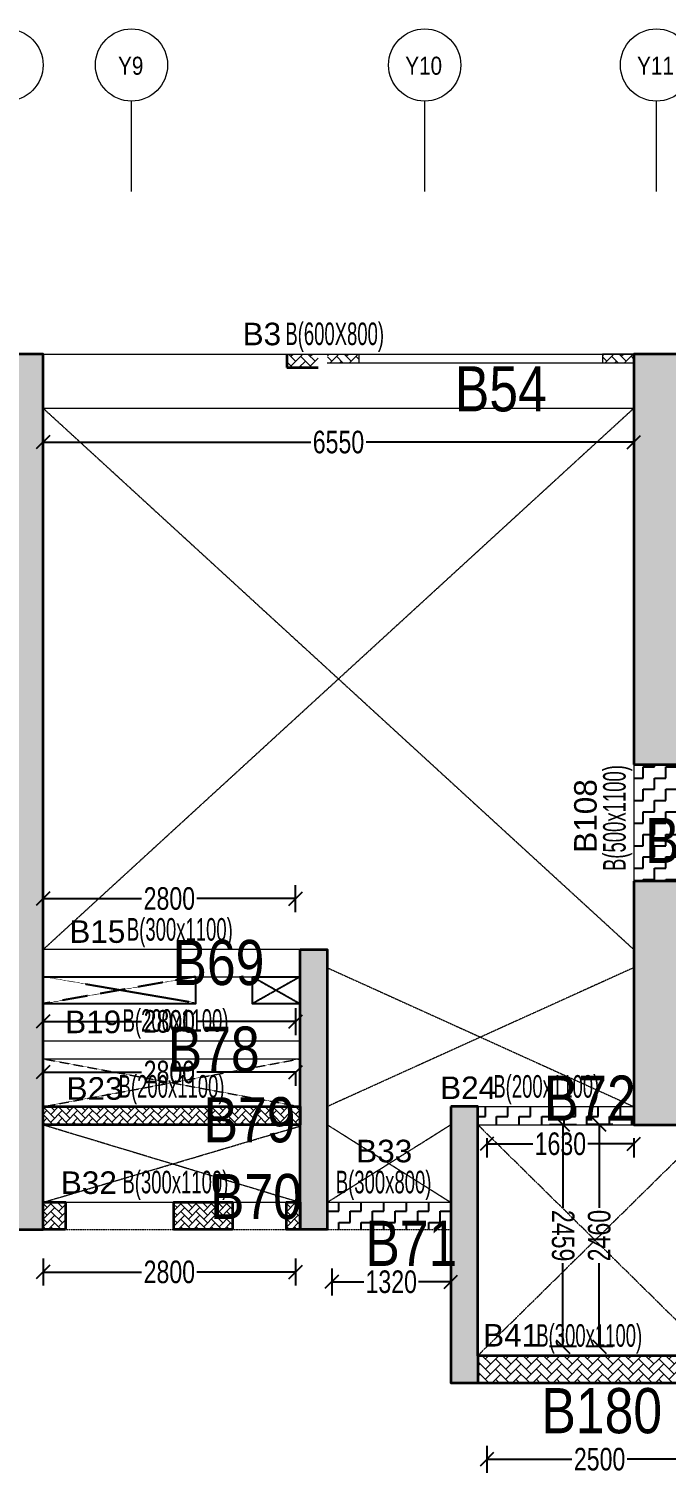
# Model space of a CAD drawing. Header units: millimetres. Extents: x 35 to 69480, y 49 to 28875.
# Drawn here: x 17405 to 24469, y 12860 to 28875 of the extents above; entities that cross this region are included whole.
import ezdxf
from ezdxf.enums import TextEntityAlignment as Align

# ---------------------------------------------------------------- set-up
doc = ezdxf.new("R2010")
doc.units = ezdxf.units.MM
doc.linetypes.add('Grid Line', pattern=[2222.5, 1270, -317.5, 317.5, -317.5])
doc.linetypes.add('HIDDEN', pattern=[0.375, 0.25, -0.125])
for name, color, linetype, lineweight in [('A-GRIDS', 8, 'Continuous', 9), ('A-HIDD-ABVE', 8, 'HIDDEN', 20), ('S-BEAM', 7, 'Continuous', 18), ('S-BEAM-IDEN', 2, 'Continuous', 9), ('S-COL HATCH', 9, 'Continuous', 0), ('S-COLS', 5, 'Continuous', 35), ('S-GRIDS', 8, 'Continuous', 9), ('S-WALL', 4, 'Continuous', 18)]:
    doc.layers.add(name, color=color, linetype=linetype, lineweight=lineweight)
for name, color, linetype in [('Abhinav working', 6, 'Continuous'), ('Beam Nos', 7, 'Continuous'), ('CUTOUT', 4, 'Continuous'), ('SUNK SLAB', 8, 'Continuous')]:
    doc.layers.add(name, color=color, linetype=linetype)
doc.styles.add('Arial Narrow', font='ARIALN.TTF', dxfattribs={"height": 400})
doc.styles.add('Dim.s & Anno.(Misc.)', font='ARIALN.TTF')
doc.styles.add('SC-BBS1', font='SansSerif')
doc.styles.add('SOBHA', font='swisscl.ttf')
doc.styles.add('Swis721 LtCn BT', font='swisscl.ttf', dxfattribs={"width": 0.9, "height": 233.355162})
doc.dimstyles.new('S-100', dxfattribs={"dimscale": 100, "dimtxt": 2.5, "dimasz": 1.5, "dimexe": 1.5, "dimexo": 1.5, "dimgap": 0.1, "dimtad": 0, "dimdec": 0, "dimrnd": 0.0005, "dimzin": 0, "dimdsep": 46, "dimtxsty": 'SOBHA', "dimblk": 'OBLIQUE', "dimcen": 0.09, "dimclrd": 8, "dimclre": 8, "dimclrt": 6, "dimadec": 0, "dimazin": 0, "dimtfac": 1, "dimtdec": 0, "dimtofl": 0, "dimtmove": 0, "dimatfit": 3, "dimfxl": 1.5, "dimfxlon": 1, "dimtolj": 1, "dimtzin": 0, "dimlwd": -1, "dimlwe": -1, "dimarcsym": 0})
pattern_1 = [(45, (-15037.47, -17858.63), (0, 107.76307), [228.6, -76.2]), (135, (-14983.584, -17804.75), (7e-15, 107.76307), [228.6, -76.2])]
pattern_2 = [(45, (-15037.89, -17858.63), (0, 107.76307), [228.6, -76.2]), (135, (-14984.01, -17804.744), (7e-15, 107.76307), [228.6, -76.2])]
pattern_3 = [(0, (-31789909.83, 20733573.22), (125, 125), [125, -125]), (90, (-31789784.83, 20733573.22), (-125, 125), [125, -125])]

# ---------------------------------------------------------------- blocks, each defined once
blk = doc.blocks.new('A$Cbe320e20')
at = {"layer": 'S-COL HATCH', "transparency": 33554687}
h = blk.add_hatch(color=256, dxfattribs=at)
h.dxf.hatch_style = 1
h.paths.add_polyline_path([(4654, 6500), (5154, 6500), (5154, 16200), (4654, 16200)])
h = blk.add_hatch(color=256, dxfattribs=at)
h.dxf.hatch_style = 1
h.paths.add_polyline_path([(11704, 11650), (12204, 11650), (12204, 16200), (11704, 16200)])
h = blk.add_hatch(color=256, dxfattribs=at)
h.dxf.hatch_style = 1
h.paths.add_polyline_path([(12204, 10360), (11704, 10360), (11704, 7660), (12204, 7660)])
h = blk.add_hatch(color=256, dxfattribs=at)
h.dxf.hatch_style = 1
h.paths.add_polyline_path([(8304, 6500), (8304, 9600), (8004, 9600), (8004, 6500)])
at = {"layer": 'S-COL HATCH'}
h = blk.add_hatch(dxfattribs=at)
h.set_pattern_fill('AR-HBONE', color=256, scale=15)
h.set_pattern_definition([(45, (-31365336.03, 20949949.553), (0, 84.85281374), [180, -60]), (135, (-31365293.6, 20949991.98), (7e-15, 84.85281374), [180, -60])])
h.paths.add_polyline_path([(5154, 7860), (5154, 7660), (8004, 7660), (8004, 7860)])
at = {"layer": 'S-COL HATCH', "transparency": 33554687}
h = blk.add_hatch(color=256, dxfattribs=at)
h.dxf.hatch_style = 1
h.paths.add_polyline_path([(9974, 7860), (9674, 7860), (9674, 4800), (9974, 4800), (9974, 5100)])
at = {"layer": 'S-COL HATCH'}
h = blk.add_hatch(dxfattribs=at)
h.set_pattern_fill('AR-HBONE', color=256, scale=15)
h.set_pattern_definition([(45, (-31367286.02, 20948789.55), (0, 84.85281374), [180, -60]), (135, (-31367243.596, 20948831.98), (7e-15, 84.85281374), [180, -60])])
h.paths.add_polyline_path([(5154, 6800), (5154, 6500), (5404, 6500), (5404, 6800)])
h = blk.add_hatch(dxfattribs=at)
h.set_pattern_fill('AR-HBONE', color=256, scale=15)
h.set_pattern_definition([(45, (-31365336.03, 20948789.553), (0, 84.85281374), [180, -60]), (135, (-31365293.6, 20948831.98), (7e-15, 84.85281374), [180, -60])])
h.paths.add_polyline_path([(6604, 6800), (6604, 6500), (7254, 6500), (7254, 6800)])
h = blk.add_hatch(dxfattribs=at)
h.set_pattern_fill('AR-HBONE', color=256, scale=15)
h.set_pattern_definition([(45, (-31364586.025, 20948789.55), (0, 84.85281374), [180, -60]), (135, (-31364543.6, 20948831.98), (7e-15, 84.85281374), [180, -60])])
h.paths.add_polyline_path([(7854, 6800), (7854, 6500), (8004, 6500), (8004, 6800)])
h = blk.add_hatch(dxfattribs=at)
h.set_pattern_fill('AR-HBONE', color=256, scale=20)
h.set_pattern_definition([(45, (-31802317.5, 20729084.55), (0, 113.13708499), [240, -80]), (135, (-31802260.93, 20729141.12), (9e-15, 113.13708499), [240, -80])])
h.paths.add_polyline_path([(12574, 5100), (9974, 5100), (9974, 4800), (12574, 4800)])
at = {"layer": 'S-WALL'}
h = blk.add_hatch(dxfattribs=at)
h.set_pattern_fill('FP_1', color=1, style=0, pattern_type=2)
h.set_pattern_definition(pattern_2)
h.paths.add_polyline_path([(8205, 16050), (8205, 16200), (7855, 16200), (7855, 16050)])
h = blk.add_hatch(dxfattribs=at)
h.set_pattern_fill('FP_1', color=1, style=0, pattern_type=2)
h.set_pattern_definition(pattern_2)
h.paths.add_polyline_path([(8205, 16050), (8205, 16200), (7855, 16200), (7855, 16050)])
h = blk.add_hatch(dxfattribs=at)
h.set_pattern_fill('FP_1', color=1, style=0, pattern_type=2)
h.set_pattern_definition([(45, (-18086.774, -17858.63), (0, 107.76307), [228.6, -76.2]), (135, (-18032.89, -17804.745), (7e-15, 107.76307), [228.6, -76.2])])
h.paths.add_polyline_path([(8656, 16100), (8656, 16200), (8306, 16200), (8306, 16100)])
h = blk.add_hatch(dxfattribs=at)
h.set_pattern_fill('FP_1', color=1, style=0, pattern_type=2)
h.set_pattern_definition(pattern_1)
h.paths.add_polyline_path([(11705, 16100), (11705, 16200), (11355, 16200), (11355, 16100)])
h = blk.add_hatch(dxfattribs=at)
h.set_pattern_fill('FP_1', color=1, style=0, pattern_type=2)
h.set_pattern_definition(pattern_1)
h.paths.add_polyline_path([(11705, 16100), (11705, 16200), (11355, 16200), (11355, 16100)])
at = {"layer": 'S-COLS'}
blk.add_line((9974, 5100), (9974, 4800), dxfattribs=at)
at = {"layer": 'S-COLS', "elevation": 0}
for points in [[(4654, 6500), (5154, 6500), (5154, 16200), (4654, 16200)], [(8004, 9600), (8304, 9600), (8304, 6500), (8004, 6500)], [(8004, 7660), (5154, 7660), (5154, 7860), (8004, 7860)], [(5404, 6500), (5154, 6500), (5154, 6800), (5404, 6800)], [(7254, 6500), (6604, 6500), (6604, 6800), (7254, 6800)], [(8004, 6500), (7854, 6500), (7854, 6800), (8004, 6800)]]:
    blk.add_lwpolyline(points, close=True, dxfattribs=at)
at = {"layer": 'S-COLS'}
for points in [[(11704, 11650), (12204, 11650), (12204, 16200), (11704, 16200)], [(11704, 10360), (11704, 7660), (12204, 7660), (12204, 10360)], [(9674, 7860), (9674, 4800), (15654, 4800), (15654, 6310), (12574, 6310), (12574, 5100), (9974, 5100), (9974, 7860), (9674, 7860)]]:
    blk.add_lwpolyline(points, close=True, dxfattribs=at)
at = {"layer": 'S-WALL', "lineweight": 35}
for p, q in [((5155, 16200), (4305, 16200)), ((7855, 16200), (7855, 16050)), ((7855, 16050), (8205, 16050))]:
    blk.add_line(p, q, dxfattribs=at)
at = {"layer": 'S-WALL', "color": 7}
for p, q in [((8304, 16200), (11355, 16200)), ((8655, 16200), (8655, 16100)), ((11355, 16200), (11355, 16100)), ((12205, 16200), (11355, 16200)), ((11704, 16100), (8304, 16100))]:
    blk.add_line(p, q, dxfattribs=at)
blk = doc.blocks.new('A$C71ba3947')
at = {"layer": 'CUTOUT', "color": 8, "linetype": 'HIDDEN'}
for p, q in [((6845, 9300), (5155, 9000)), ((5155, 9300), (6845, 9011)), ((8005, 9300), (7475, 9000)), ((7475, 9300), (8005, 9000))]:
    blk.add_line(p, q, dxfattribs=at)
at = {"layer": 'CUTOUT'}
for points in [[(5155, 9300), (6845, 9300), (6845, 9000), (5155, 9000)], [(7475, 9300), (8005, 9300), (8005, 9000), (7475, 9000)]]:
    blk.add_lwpolyline(points, close=True, dxfattribs=at)
blk = doc.blocks.new('Grid - Type 1 Structural-6743905-11TH FLOOR LVL')
at = {"layer": 'A-GRIDS'}
blk.add_circle((0, 0), 4, dxfattribs=at)
blk = doc.blocks.new('A$Cf2260b48')
at = {"layer": 'S-GRIDS', "linetype": 'Grid Line'}
for p, q in [((6135, 18003), (6135, 19003)), ((9385, 18003), (9385, 19003)), ((11955, 18003), (11955, 19003))]:
    blk.add_line(p, q, dxfattribs=at)
at = {"layer": 'A-GRIDS', "xscale": 99.99999999999991, "yscale": 99.99999999999991, "zscale": 99.99999999999991}
for p in [(4755, 19403), (6135, 19403), (9385, 19403), (11955, 19403)]:
    blk.add_blockref('Grid - Type 1 Structural-6743905-11TH FLOOR LVL', p, dxfattribs=at)
at = {"layer": 'A-GRIDS', "lineweight": 18, "char_height": 200, "attachment_point": 1, "style": 'Arial Narrow'}
for s, insert, width in [('Y9', (5986, 19495), 352.74), ('Y10', (9170, 19495), 513.08), ('Y11', (11740, 19495), 513.08)]:
    blk.add_mtext(s, dxfattribs=dict(at, insert=insert, width=width))
blk = doc.blocks.new('_OBLIQUE')
at = {"color": 0, "linetype": 'ByBlock'}
blk.add_line((-0.5, -0.5), (0.5, 0.5), dxfattribs=at)
blk = doc.blocks.new('*D208')
at = {"layer": 'Abhinav working', "color": 8, "transparency": 16777216}
for p, q in [((17562, 24445), (17562, 24145)), ((24112, 24445), (24112, 24145)), ((17562, 24295), (20530, 24295)), ((24112, 24295), (21144, 24295))]:
    blk.add_line(p, q, dxfattribs=at)
at = {"layer": 'Defpoints', "color": 0, "transparency": 16777216}
for p in [(17562, 24823), (24112, 24823), (24112, 24295)]:
    blk.add_point(p, dxfattribs=at)
at = {"layer": 'Abhinav working', "color": 8, "transparency": 16777216, "xscale": 150, "yscale": 150, "zscale": 150, "rotation": 180}
blk.add_blockref('_OBLIQUE', (17562, 24295), dxfattribs=at)
at = {"layer": 'Abhinav working', "color": 8, "transparency": 16777216, "xscale": 150, "yscale": 150, "zscale": 150}
blk.add_blockref('_OBLIQUE', (24112, 24295), dxfattribs=at)
at = {"layer": 'Abhinav working', "color": 6, "transparency": 16777216, "insert": (20837, 24295), "char_height": 250, "attachment_point": 5, "style": 'SOBHA'}
blk.add_mtext('\\A1;6550', dxfattribs=at)
blk = doc.blocks.new('*D213')
at = {"layer": 'Abhinav working', "color": 8, "transparency": 16777216}
for p, q in [((17562, 18023), (17562, 17725)), ((20362, 18023), (20362, 17725)), ((17562, 17875), (18655, 17875)), ((20362, 17875), (19268, 17875))]:
    blk.add_line(p, q, dxfattribs=at)
at = {"layer": 'Defpoints', "color": 0, "transparency": 16777216}
for p in [(17562, 18173, 0), (20362, 18173, 0), (20362, 17875)]:
    blk.add_point(p, dxfattribs=at)
at = {"layer": 'Abhinav working', "color": 8, "transparency": 16777216, "xscale": 150, "yscale": 150, "zscale": 150, "rotation": 180}
blk.add_blockref('_OBLIQUE', (17562, 17875), dxfattribs=at)
at = {"layer": 'Abhinav working', "color": 8, "transparency": 16777216, "xscale": 150, "yscale": 150, "zscale": 150}
blk.add_blockref('_OBLIQUE', (20362, 17875), dxfattribs=at)
at = {"layer": 'Abhinav working', "color": 6, "transparency": 16777216, "insert": (18962, 17875), "char_height": 250, "attachment_point": 5, "style": 'SOBHA'}
blk.add_mtext('\\A1;2800', dxfattribs=at)
blk = doc.blocks.new('*D214')
at = {"layer": 'Abhinav working', "color": 8, "transparency": 16777216}
for p, q in [((17562, 15249), (17562, 14949)), ((20362, 15249), (20362, 14949)), ((17562, 15099), (18655, 15099)), ((20362, 15099), (19268, 15099))]:
    blk.add_line(p, q, dxfattribs=at)
at = {"layer": 'Defpoints', "color": 0, "transparency": 16777216}
for p in [(17562, 15573, 0), (20362, 15573, 0), (20362, 15099)]:
    blk.add_point(p, dxfattribs=at)
at = {"layer": 'Abhinav working', "color": 8, "transparency": 16777216, "xscale": 150, "yscale": 150, "zscale": 150, "rotation": 180}
blk.add_blockref('_OBLIQUE', (17562, 15099), dxfattribs=at)
at = {"layer": 'Abhinav working', "color": 8, "transparency": 16777216, "xscale": 150, "yscale": 150, "zscale": 150}
blk.add_blockref('_OBLIQUE', (20362, 15099), dxfattribs=at)
at = {"layer": 'Abhinav working', "color": 6, "transparency": 16777216, "insert": (18962, 15099), "char_height": 250, "attachment_point": 5, "style": 'SOBHA'}
blk.add_mtext('\\A1;2800', dxfattribs=at)
blk = doc.blocks.new('*D215')
at = {"layer": 'Abhinav working', "color": 8, "transparency": 16777216}
for p, q in [((20762, 15140), (20762, 14840)), ((22082, 15140), (22082, 14840)), ((20762, 14990), (21118, 14990)), ((22082, 14990), (21726, 14990))]:
    blk.add_line(p, q, dxfattribs=at)
at = {"layer": 'Defpoints', "color": 0, "transparency": 16777216}
for p in [(20762, 15573, 0), (22082, 15573), (22082, 14990)]:
    blk.add_point(p, dxfattribs=at)
at = {"layer": 'Abhinav working', "color": 8, "transparency": 16777216, "xscale": 150, "yscale": 150, "zscale": 150, "rotation": 180}
blk.add_blockref('_OBLIQUE', (20762, 14990), dxfattribs=at)
at = {"layer": 'Abhinav working', "color": 8, "transparency": 16777216, "xscale": 150, "yscale": 150, "zscale": 150}
blk.add_blockref('_OBLIQUE', (22082, 14990), dxfattribs=at)
at = {"layer": 'Abhinav working', "color": 6, "transparency": 16777216, "insert": (21422, 14990), "char_height": 250, "attachment_point": 5, "style": 'SOBHA'}
blk.add_mtext('\\A1;1320', dxfattribs=at)
blk = doc.blocks.new('*D216')
at = {"layer": 'Abhinav working', "color": 8, "transparency": 16777216}
for p, q in [((22482, 16583), (22482, 16369)), ((22482, 16519), (22993, 16519)), ((24112, 16519), (23601, 16519)), ((24112, 16583), (24112, 16369))]:
    blk.add_line(p, q, dxfattribs=at)
at = {"layer": 'Defpoints', "color": 0, "transparency": 16777216}
for p in [(22482, 16733), (24112, 16733), (24112, 16519)]:
    blk.add_point(p, dxfattribs=at)
at = {"layer": 'Abhinav working', "color": 8, "transparency": 16777216, "xscale": 150, "yscale": 150, "zscale": 150, "rotation": 180}
blk.add_blockref('_OBLIQUE', (22482, 16519), dxfattribs=at)
at = {"layer": 'Abhinav working', "color": 8, "transparency": 16777216, "xscale": 150, "yscale": 150, "zscale": 150}
blk.add_blockref('_OBLIQUE', (24112, 16519), dxfattribs=at)
at = {"layer": 'Abhinav working', "color": 6, "transparency": 16777216, "insert": (23297, 16519), "char_height": 250, "attachment_point": 5, "style": 'SOBHA'}
blk.add_mtext('\\A1;1630', dxfattribs=at)
blk = doc.blocks.new('*D217')
at = {"layer": 'Abhinav working', "color": 8, "transparency": 16777216}
for p, q in [((23879, 16733), (23579, 16733)), ((23729, 16733), (23729, 15809)), ((23729, 14273), (23729, 15196)), ((23879, 14273), (23579, 14273))]:
    blk.add_line(p, q, dxfattribs=at)
at = {"layer": 'Defpoints', "color": 0, "transparency": 16777216}
for p in [(23729, 16733), (24312, 16733), (24312, 14273)]:
    blk.add_point(p, dxfattribs=at)
at = {"layer": 'Abhinav working', "color": 8, "transparency": 16777216, "xscale": 150, "yscale": 150, "zscale": 150}
for p, rotation in [((23729, 16733), 90), ((23729, 14273), 270)]:
    blk.add_blockref('_OBLIQUE', p, dxfattribs=dict(at, rotation=rotation))
at = {"layer": 'Abhinav working', "color": 6, "transparency": 16777216, "insert": (23729, 15503), "char_height": 250, "attachment_point": 5, "rotation": 90, "style": 'SOBHA'}
blk.add_mtext('\\A1;2460', dxfattribs=at)
blk = doc.blocks.new('*D332')
at = {"layer": 'Abhinav working', "color": 8, "transparency": 16777216}
for p, q in [((22482, 13174), (22482, 12874)), ((24982, 13174), (24982, 12874)), ((22482, 13024), (23425, 13024)), ((24982, 13024), (24038, 13024))]:
    blk.add_line(p, q, dxfattribs=at)
at = {"layer": 'Defpoints', "color": 0, "transparency": 16777216}
for p in [(22482, 13873), (24982, 13873), (24982, 13024)]:
    blk.add_point(p, dxfattribs=at)
at = {"layer": 'Abhinav working', "color": 8, "transparency": 16777216, "xscale": 150, "yscale": 150, "zscale": 150, "rotation": 180}
blk.add_blockref('_OBLIQUE', (22482, 13024), dxfattribs=at)
at = {"layer": 'Abhinav working', "color": 8, "transparency": 16777216, "xscale": 150, "yscale": 150, "zscale": 150}
blk.add_blockref('_OBLIQUE', (24982, 13024), dxfattribs=at)
at = {"layer": 'Abhinav working', "color": 6, "transparency": 16777216, "insert": (23732, 13024), "char_height": 250, "attachment_point": 5, "style": 'SOBHA'}
blk.add_mtext('\\A1;2500', dxfattribs=at)
blk = doc.blocks.new('*D348')
at = {"layer": 'Abhinav working', "color": 8, "transparency": 16777216}
for p, q in [((17562, 19087), (17562, 19387)), ((20362, 19087), (20362, 19387)), ((17562, 19237), (18655, 19237)), ((20362, 19237), (19268, 19237))]:
    blk.add_line(p, q, dxfattribs=at)
at = {"layer": 'Defpoints', "color": 0, "transparency": 16777216}
for p in [(20362, 19237), (17562, 18373), (20362, 18373)]:
    blk.add_point(p, dxfattribs=at)
at = {"layer": 'Abhinav working', "color": 8, "transparency": 16777216, "xscale": 150, "yscale": 150, "zscale": 150, "rotation": 180}
blk.add_blockref('_OBLIQUE', (17562, 19237), dxfattribs=at)
at = {"layer": 'Abhinav working', "color": 8, "transparency": 16777216, "xscale": 150, "yscale": 150, "zscale": 150}
blk.add_blockref('_OBLIQUE', (20362, 19237), dxfattribs=at)
at = {"layer": 'Abhinav working', "color": 6, "transparency": 16777216, "insert": (18962, 19237), "char_height": 250, "attachment_point": 5, "style": 'SOBHA'}
blk.add_mtext('\\A1;2800', dxfattribs=at)
blk = doc.blocks.new('*D349')
at = {"layer": 'Abhinav working', "color": 8, "transparency": 16777216}
for p, q in [((23476, 16732), (23176, 16732)), ((23326, 16732), (23326, 15809)), ((23326, 14272), (23326, 15196)), ((23476, 14273), (23176, 14272))]:
    blk.add_line(p, q, dxfattribs=at)
at = {"layer": 'Defpoints', "color": 0, "transparency": 16777216}
for p in [(24311, 16732), (23326, 14272), (24312, 14273)]:
    blk.add_point(p, dxfattribs=at)
at = {"layer": 'Abhinav working', "color": 8, "transparency": 16777216, "xscale": 150, "yscale": 150, "zscale": 150}
for p, rotation in [((23326, 16732), 90.01370743428349), ((23326, 14272), 270.0137074342835)]:
    blk.add_blockref('_OBLIQUE', p, dxfattribs=dict(at, rotation=rotation))
at = {"layer": 'Abhinav working', "color": 6, "transparency": 16777216, "insert": (23326, 15502), "char_height": 250, "attachment_point": 5, "rotation": 270.0137, "style": 'SOBHA'}
blk.add_mtext('\\A1;2459', dxfattribs=at)
blk = doc.blocks.new('*D352')
at = {"layer": 'Abhinav working', "color": 8, "transparency": 16777216}
for p, q in [((17562, 17314), (17562, 17164)), ((17562, 17314), (18655, 17314)), ((20362, 17314), (19268, 17314)), ((20362, 17314), (20362, 17164))]:
    blk.add_line(p, q, dxfattribs=at)
at = {"layer": 'Defpoints', "color": 0, "transparency": 16777216}
for p in [(17562, 17463), (20362, 17463), (20362, 17314)]:
    blk.add_point(p, dxfattribs=at)
at = {"layer": 'Abhinav working', "color": 8, "transparency": 16777216, "xscale": 150, "yscale": 150, "zscale": 150}
for p, rotation in [((17562, 17314), 180.0001620192223), ((20362, 17314), 0.0001620192224118)]:
    blk.add_blockref('_OBLIQUE', p, dxfattribs=dict(at, rotation=rotation))
at = {"layer": 'Abhinav working', "color": 6, "transparency": 16777216, "insert": (18962, 17314), "char_height": 250, "attachment_point": 5, "rotation": 0.0002, "style": 'SOBHA'}
blk.add_mtext('\\A1;2800', dxfattribs=at)

msp = doc.modelspace()

# ---------------------------------------------------------------- hatches: boundary and pattern name
at = {"layer": 'SUNK SLAB'}
h = msp.add_hatch(dxfattribs=at)
h.set_pattern_fill('ZIGZAG', color=8, scale=1000, style=0)
h.set_pattern_definition(pattern_3)
h.paths.add_polyline_path([(24612, 20721.8), (24112, 20721.8), (24112, 19431.8), (24612, 19431.8)])
h = msp.add_hatch(dxfattribs=at)
h.set_pattern_fill('ZIGZAG', color=8, scale=1000, style=0)
h.set_pattern_definition(pattern_3)
h.paths.add_polyline_path([(24112, 16931.8), (22382, 16931.8), (22382, 16931.8), (22382, 16731.8), (24112, 16731.8)])
h = msp.add_hatch(dxfattribs=at)
h.set_pattern_fill('ZIGZAG', color=8, scale=1000, style=0)
h.set_pattern_definition([(0, (-31789909.83, 20824398.83), (125, 125), [125, -125]), (90, (-31789784.83, 20824398.83), (-125, 125), [125, -125])])
h.paths.add_polyline_path([(22082, 15871.8), (20712, 15871.8), (20712, 15571.8), (22082, 15571.8)])

# ---------------------------------------------------------------- linework, layer by layer
at = {"layer": 'A-HIDD-ABVE', "linetype": 'HIDDEN'}
for p, q in [((17562, 24671.8), (24112, 18671.8)), ((17562, 18671.8), (24112, 24671.8)), ((20712, 18471.8), (24112, 16931.8)), ((24112, 18471.8), (20712, 16931.8)), ((20412, 18371.8), (20412, 18371.8)), ((17562, 17461.8, 0), (20412, 16931.8, 0)), ((17562, 16931.8, 0), (20412, 17461.8, 0)), ((17562, 16731.8, 0), (20412, 15871.8, 0)), ((17562, 15871.8, 0), (20412, 16716.7, 0)), ((20712, 16731.8), (22082, 15871.8)), ((20712, 15871.8), (22082, 16731.8)), ((22382, 16731.8), (24982, 14171.8)), ((24982, 16731.8), (22382, 14171.8))]:
    msp.add_line(p, q, dxfattribs=at)
at = {"layer": 'S-BEAM'}
for p, q in [((17562, 25271.8, 0), (24112, 25271.8, 0)), ((17562, 24671.8, 0), (24112, 24671.8)), ((24112, 20721.8), (24112, 19431.8)), ((20412, 18671.8, 0), (17562, 18671.8, 0)), ((17562, 18371.8, 0), (20412, 18371.8, 0)), ((20412, 18371.8, 0), (20412, 18371.8, 0)), ((17562, 17661.8), (20412, 17661.8)), ((17562, 17461.8), (20412, 17461.8)), ((20412, 17461.8), (20412, 17461.8)), ((17562, 16931.8, 0), (20412, 16931.8, 0)), ((22382, 16931.8), (24112, 16931.8)), ((17562, 16731.8, 0), (20412, 16731.8)), ((22382, 16731.8), (24112, 16731.8)), ((17562, 15871.8), (20412, 15871.8, 0)), ((20712, 15871.8), (22082, 15871.8))]:
    msp.add_line(p, q, dxfattribs=at)
at = {"layer": 'S-BEAM', "linetype": 'HIDDEN'}
for p, q in [((17562, 15571.8, 0), (20412, 15571.8, 0)), ((20712, 15571.8), (22082, 15571.8))]:
    msp.add_line(p, q, dxfattribs=at)

# ---------------------------------------------------------------- block references
at = {"layer": 'Beam Nos'}
msp.add_blockref('A$C71ba3947', (12407.7, 9071.8), dxfattribs=at)
at = {"layer": 'S-COLS'}
msp.add_blockref('A$Cbe320e20', (12407.7, 9071.8), dxfattribs=at)
at = {"layer": 'S-WALL'}
msp.add_blockref('A$Cf2260b48', (12407.7, 9071.8), dxfattribs=at)

# ---------------------------------------------------------------- texts
at = {"layer": 'Abhinav working', "char_height": 500, "attachment_point": 1, "style": 'Dim.s & Anno.(Misc.)'}
for s, insert in [('B54', (22127.3, 25136.6, 0)), ('B139', (24236.9, 20132.2, 0)), ('B69', (18996.7, 18779.1, 0)), ('B78', (18944.5, 17819.3, 0)), ('B72', (23114.2, 17276, 0)), ('B79', (19341.3, 17036.7, 0)), ('B70', (19412, 16185.7, 0)), ('B71', (21135.4, 15667, 0)), ('B180', (23087.1, 13812.7, 0))]:
    msp.add_mtext_dynamic_manual_height_columns(s, width=21149.247, gutter_width=5423.5, heights=[0], dxfattribs=dict(at, insert=insert))
at = {"layer": 'Beam Nos', "style": 'SC-BBS1'}
for s, p in [('B3', (19987.7, 25294.2)), ('B15', (18163.6, 18671.8, 0)), ('B19', (18117.6, 17670.8)), ('B23', (18132.9, 16933.4, 0)), ('B24', (22275.1, 16940.8)), ('B33', (21344, 16239.9, 0)), ('B32', (18069.5, 15889.4)), ('B41', (22751.8, 14198.3))]:
    msp.add_text(s, height=250, dxfattribs=at).set_placement(p, align=Align.BOTTOM_CENTER)
msp.add_text('B108', height=250, rotation=90, dxfattribs=at).set_placement((23774.6, 20152.7), align=Align.BOTTOM_CENTER)
at = {"layer": 'S-BEAM-IDEN', "style": 'Swis721 LtCn BT', "width": 0.8}
for s, rotation, p in [('B(600X800)', 360, (20248.2, 25371.2, 0)), ('B(500x1100)', 90, (24020.7, 19543)), ('B(300x1100)', 360, (18491.4, 18771.2)), ('B(200x1100)', 360, (18443.5, 17761.2, 0)), ('B(200x1100)', 360, (18399.5, 17031.2, 0)), ('B(200x1100)', 360, (22553.9, 17031.2)), ('B(300x1100)', 360, (18442.2, 15971.2)), ('B(300x800)', 360, (20807.6, 15971.2)), ('B(300x1100)', 360, (23030, 14271.2))]:
    msp.add_text(s, height=250, rotation=rotation, dxfattribs=at).set_placement(p)

# ---------------------------------------------------------------- dimensions: what is measured, and where the dimension line sits
at = {"layer": 'Abhinav working'}
for base, p1, p2, picture, middle in [((24111.7, 24295), (17561.7, 24822.7, 0), (24111.7, 24822.7, 0), '*D208', (20836.7, 24295)), ((20361.7, 17875.4), (17561.7, 18172.7, 0), (20361.7, 18172.7, 0), '*D213', (18961.7, 17875.4)), ((22081.7, 14989.9), (20761.7, 15572.7, 0), (22081.7, 15572.7, 0), '*D215', (21421.7, 14989.9)), ((24981.7, 13023.9, 0), (22481.7, 13872.7, 0), (24981.7, 13872.7, 0), '*D332', (23731.7, 13023.9, 0))]:
    dim = msp.add_linear_dim(base=base, p1=p1, p2=p2, dimstyle='S-100', dxfattribs=at)
    dim.commit()
    dim.dimension.update_dxf_attribs({"geometry": picture, "text_midpoint": middle})
at = {"layer": 'Abhinav working', "color": 3}
dim = msp.add_linear_dim(base=(20361.7, 19236.7, 0), p1=(17561.7, 18372.8, 0), p2=(20361.7, 18372.8, 0), dimstyle='S-100', dxfattribs=at)
dim.commit()
dim.dimension.update_dxf_attribs({"geometry": '*D348', "text_midpoint": (18961.7, 19236.7, 0)})
for p1, p2, distance, picture, middle in [((17561.7, 17462.8, 0), (20361.7, 17462.8), -148.9, '*D352', (18961.7, 17313.9, 0)), ((24311.1, 16732, 0), (24311.7, 14272.7, 0), -985.3, '*D349', (23326.1, 15502.1, 0))]:
    dim = msp.add_aligned_dim(p1=p1, p2=p2, distance=distance, dimstyle='S-100', dxfattribs=at)
    dim.commit()
    dim.dimension.update_dxf_attribs({"geometry": picture, "text_midpoint": middle})
at = {"layer": 'Abhinav working'}
for p1, p2, distance, picture, middle in [((22481.7, 16732.7, 0), (24111.7, 16732.7, 0), -213.2, '*D216', (23296.7, 16519.5)), ((17561.7, 15572.7, 0), (20361.7, 15572.7, 0), -473.8, '*D214', (18961.7, 15099))]:
    dim = msp.add_aligned_dim(p1=p1, p2=p2, distance=distance, dimstyle='S-100', dxfattribs=at)
    dim.commit()
    dim.dimension.update_dxf_attribs({"geometry": picture, "text_midpoint": middle})
dim = msp.add_linear_dim(base=(23728.9, 16732.7), p1=(24311.7, 14272.7, 0), p2=(24311.7, 16732.7, 0), angle=90, dimstyle='S-100', dxfattribs=at)
dim.commit()
dim.dimension.update_dxf_attribs({"geometry": '*D217', "text_midpoint": (23728.9, 15502.7)})

doc.saveas('drawing.dxf')
